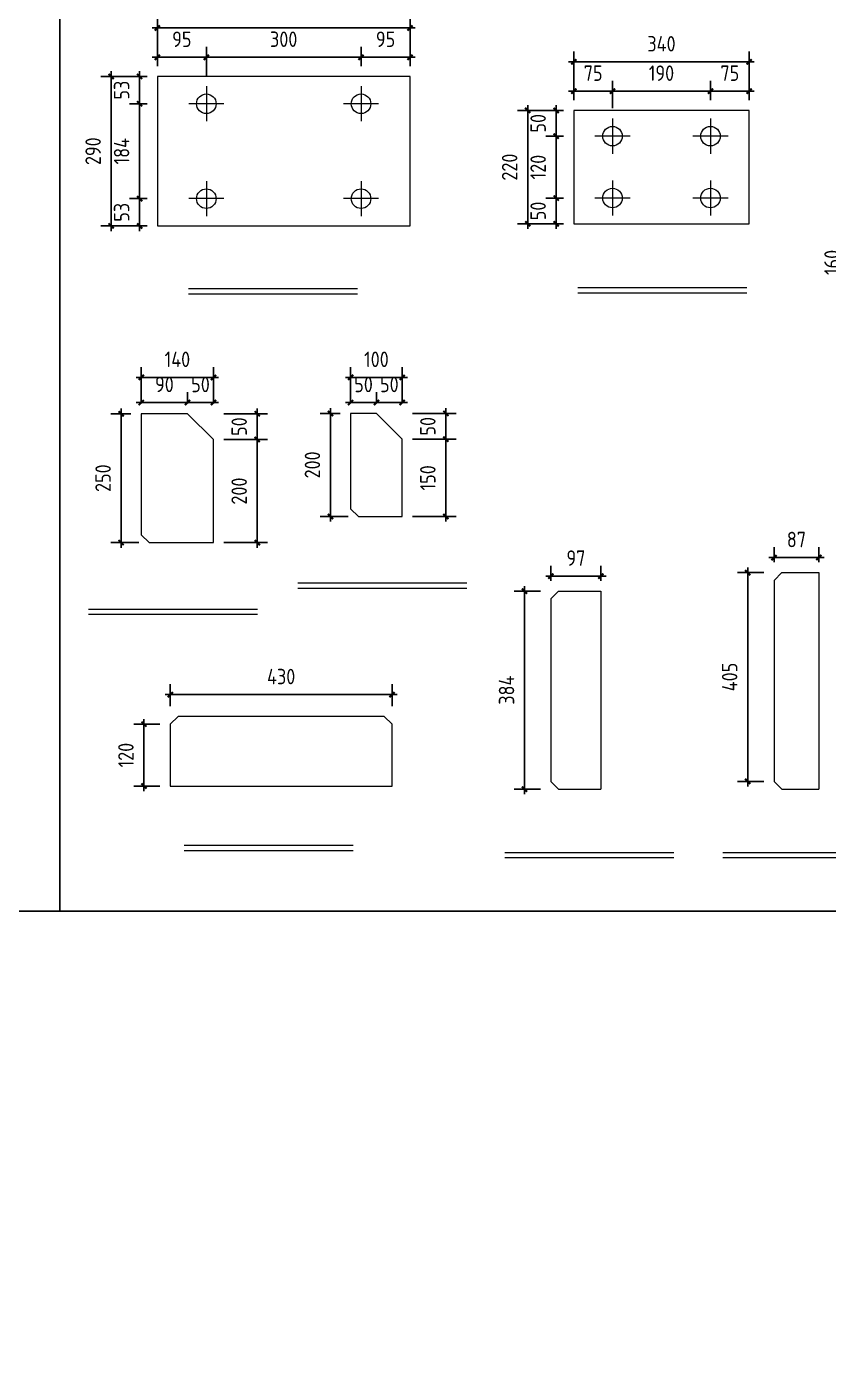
# Model space of a CAD drawing. Extents: x 485428 to 797698, y 56414 to 211814.
# Drawn here: x 668019 to 669573, y 154249 to 156830 of the extents above; entities that cross this region are included whole.
import ezdxf

# ---------------------------------------------------------------- set-up
doc = ezdxf.new("R2010")
doc.units = 0
doc.header["$LTSCALE"] = 1000
doc.header["$MEASUREMENT"] = 0
doc.styles.get("Standard").update_dxf_attribs({"font": 'gbenor.shx', "bigfont": 'gbcbig.shx'})
doc.dimstyles.get("Standard").update_dxf_attribs({"dimscale": 100, "dimtxt": 2, "dimasz": 0.4, "dimexe": 0.5, "dimexo": 1, "dimgap": 0.5, "dimtad": 1, "dimdec": 0, "dimzin": 0, "dimdsep": 46, "dimtxsty": 'Standard', "dimblk": 'ARCHTICK', "dimcen": 0.09, "dimadec": 0, "dimazin": 0, "dimtfac": 1, "dimtdec": 0, "dimtix": 1, "dimtmove": 2, "dimatfit": 3, "dimfxl": 1, "dimtolj": 1, "dimtzin": 0, "dimarcsym": 0})

# ---------------------------------------------------------------- blocks, each defined once
blk = doc.blocks.new('_ArchTick')
at = {"color": 0, "linetype": 'ByBlock', "const_width": 0.4}
blk.add_lwpolyline([(-0.5, -0.5), (0.5, 0.5)], dxfattribs=at)
blk = doc.blocks.new('*D351')
at = {"color": 3, "lineweight": -2}
for p, q in [((668238, 156496.4), (668238, 156506.4)), ((668252.3, 156496.4), (668218, 156496.4)), ((668238, 156443.4), (668238, 156496.4)), ((668252.3, 156443.4), (668218, 156443.4)), ((668238, 156443.4), (668238, 156433.4))]:
    blk.add_line(p, q, dxfattribs=at)
at = {"layer": 'Defpoints', "color": 0}
for p in [(668238, 156496.4), (668272.3, 156496.4), (668272.3, 156443.4)]:
    blk.add_point(p, dxfattribs=at)
at = {"color": 3, "lineweight": -2, "xscale": 10, "yscale": 10, "zscale": 10}
for p, rotation in [((668238, 156496.4), 270), ((668238, 156443.4), 90)]:
    blk.add_blockref('_ArchTick', p, dxfattribs=dict(at, rotation=rotation))
at = {"color": 0, "lineweight": 15, "insert": (668203, 156469.9), "char_height": 30, "attachment_point": 5, "rotation": 90}
blk.add_mtext('\\A1;53', dxfattribs=at)
blk = doc.blocks.new('*D352')
at = {"color": 3, "lineweight": -2}
for p, q in [((668238, 156486.4), (668238, 156690.4)), ((668252.3, 156680.4), (668218, 156680.4)), ((668252.3, 156496.4), (668218, 156496.4))]:
    blk.add_line(p, q, dxfattribs=at)
at = {"layer": 'Defpoints', "color": 0}
for p in [(668238, 156680.4), (668272.3, 156680.4), (668272.3, 156496.4)]:
    blk.add_point(p, dxfattribs=at)
at = {"color": 3, "lineweight": -2, "xscale": 10, "yscale": 10, "zscale": 10}
for p, rotation in [((668238, 156680.4), 90), ((668238, 156496.4), 270)]:
    blk.add_blockref('_ArchTick', p, dxfattribs=dict(at, rotation=rotation))
at = {"color": 0, "lineweight": 15, "insert": (668203, 156588.4), "char_height": 30, "attachment_point": 5, "rotation": 90}
blk.add_mtext('\\A1;184', dxfattribs=at)
blk = doc.blocks.new('*D353')
at = {"color": 3, "lineweight": -2}
for p, q in [((668238, 156733.4), (668238, 156743.4)), ((668252.3, 156733.4), (668218, 156733.4)), ((668238, 156680.4), (668238, 156733.4)), ((668252.3, 156680.4), (668218, 156680.4)), ((668238, 156680.4), (668238, 156670.4))]:
    blk.add_line(p, q, dxfattribs=at)
at = {"layer": 'Defpoints', "color": 0}
for p in [(668238, 156733.4), (668272.3, 156733.4), (668272.3, 156680.4)]:
    blk.add_point(p, dxfattribs=at)
at = {"color": 3, "lineweight": -2, "xscale": 10, "yscale": 10, "zscale": 10}
for p, rotation in [((668238, 156733.4), 270), ((668238, 156680.4), 90)]:
    blk.add_blockref('_ArchTick', p, dxfattribs=dict(at, rotation=rotation))
at = {"color": 0, "lineweight": 15, "insert": (668203, 156706.9), "char_height": 30, "attachment_point": 5, "rotation": 90}
blk.add_mtext('\\A1;53', dxfattribs=at)
blk = doc.blocks.new('*D354')
at = {"color": 3, "lineweight": -2}
for p, q in [((668272.3, 156753.4), (668272.3, 156790.6)), ((668367.3, 156734.4), (668367.3, 156790.6)), ((668262.3, 156770.6), (668377.3, 156770.6))]:
    blk.add_line(p, q, dxfattribs=at)
at = {"layer": 'Defpoints', "color": 0}
for p in [(668367.3, 156770.6), (668272.3, 156733.4), (668367.3, 156714.4)]:
    blk.add_point(p, dxfattribs=at)
at = {"color": 3, "lineweight": -2, "xscale": 10, "yscale": 10, "zscale": 10, "rotation": 180}
blk.add_blockref('_ArchTick', (668272.3, 156770.6), dxfattribs=at)
at = {"color": 3, "lineweight": -2, "xscale": 10, "yscale": 10, "zscale": 10}
blk.add_blockref('_ArchTick', (668367.3, 156770.6), dxfattribs=at)
at = {"color": 0, "lineweight": 15, "insert": (668319.8, 156805.6), "char_height": 30, "attachment_point": 5}
blk.add_mtext('\\A1;95', dxfattribs=at)
blk = doc.blocks.new('*D355')
at = {"color": 3, "lineweight": -2}
for p, q in [((668367.3, 156734.4), (668367.3, 156790.6)), ((668667.3, 156753.4), (668667.3, 156790.6)), ((668357.3, 156770.6), (668677.3, 156770.6))]:
    blk.add_line(p, q, dxfattribs=at)
at = {"layer": 'Defpoints', "color": 0}
for p in [(668667.3, 156770.6), (668367.3, 156714.4), (668667.3, 156733.4)]:
    blk.add_point(p, dxfattribs=at)
at = {"color": 3, "lineweight": -2, "xscale": 10, "yscale": 10, "zscale": 10, "rotation": 180}
blk.add_blockref('_ArchTick', (668367.3, 156770.6), dxfattribs=at)
at = {"color": 3, "lineweight": -2, "xscale": 10, "yscale": 10, "zscale": 10}
blk.add_blockref('_ArchTick', (668667.3, 156770.6), dxfattribs=at)
at = {"color": 0, "lineweight": 15, "insert": (668517.3, 156805.6), "char_height": 30, "attachment_point": 5}
blk.add_mtext('\\A1;300', dxfattribs=at)
blk = doc.blocks.new('*D356')
at = {"color": 3, "lineweight": -2}
for p, q in [((668667.3, 156753.4), (668667.3, 156790.6)), ((668762.3, 156753.4), (668762.3, 156790.6)), ((668657.3, 156770.6), (668772.3, 156770.6))]:
    blk.add_line(p, q, dxfattribs=at)
at = {"layer": 'Defpoints', "color": 0}
for p in [(668762.3, 156770.6), (668667.3, 156733.4), (668762.3, 156733.4)]:
    blk.add_point(p, dxfattribs=at)
at = {"color": 3, "lineweight": -2, "xscale": 10, "yscale": 10, "zscale": 10, "rotation": 180}
blk.add_blockref('_ArchTick', (668667.3, 156770.6), dxfattribs=at)
at = {"color": 3, "lineweight": -2, "xscale": 10, "yscale": 10, "zscale": 10}
blk.add_blockref('_ArchTick', (668762.3, 156770.6), dxfattribs=at)
at = {"color": 0, "lineweight": 15, "insert": (668714.8, 156805.6), "char_height": 30, "attachment_point": 5}
blk.add_mtext('\\A1;95', dxfattribs=at)
blk = doc.blocks.new('*D357')
at = {"color": 3, "lineweight": -2}
for p, q in [((668182.8, 156433.4), (668182.8, 156743.4)), ((668252.3, 156733.4), (668162.8, 156733.4)), ((668252.3, 156443.4), (668162.8, 156443.4))]:
    blk.add_line(p, q, dxfattribs=at)
at = {"layer": 'Defpoints', "color": 0}
for p in [(668182.8, 156733.4), (668272.3, 156733.4), (668272.3, 156443.4)]:
    blk.add_point(p, dxfattribs=at)
at = {"color": 3, "lineweight": -2, "xscale": 10, "yscale": 10, "zscale": 10}
for p, rotation in [((668182.8, 156733.4), 90), ((668182.8, 156443.4), 270)]:
    blk.add_blockref('_ArchTick', p, dxfattribs=dict(at, rotation=rotation))
at = {"color": 0, "lineweight": 15, "insert": (668147.8, 156588.4), "char_height": 30, "attachment_point": 5, "rotation": 90}
blk.add_mtext('\\A1;290', dxfattribs=at)
blk = doc.blocks.new('*D358')
at = {"color": 3, "lineweight": -2}
for p, q in [((668272.3, 156753.4), (668272.3, 156847.6)), ((668762.3, 156753.4), (668762.3, 156847.6)), ((668262.3, 156827.6), (668772.3, 156827.6))]:
    blk.add_line(p, q, dxfattribs=at)
at = {"layer": 'Defpoints', "color": 0}
for p in [(668762.3, 156827.6), (668272.3, 156733.4), (668762.3, 156733.4)]:
    blk.add_point(p, dxfattribs=at)
at = {"color": 3, "lineweight": -2, "xscale": 10, "yscale": 10, "zscale": 10, "rotation": 180}
blk.add_blockref('_ArchTick', (668272.3, 156827.6), dxfattribs=at)
at = {"color": 3, "lineweight": -2, "xscale": 10, "yscale": 10, "zscale": 10}
blk.add_blockref('_ArchTick', (668762.3, 156827.6), dxfattribs=at)
at = {"color": 0, "lineweight": 15, "insert": (668517.3, 156862.6), "char_height": 30, "attachment_point": 5}
blk.add_mtext('\\A1;490', dxfattribs=at)
blk = doc.blocks.new('*D360')
at = {"color": 3, "lineweight": -2}
for p, q in [((669045.6, 156497.6), (669045.6, 156507.6)), ((669059.8, 156497.6), (669025.6, 156497.6)), ((669045.6, 156447.6), (669045.6, 156497.6)), ((669059.8, 156447.6), (669025.6, 156447.6)), ((669045.6, 156447.6), (669045.6, 156437.6))]:
    blk.add_line(p, q, dxfattribs=at)
at = {"layer": 'Defpoints', "color": 0}
for p in [(669045.6, 156497.6), (669079.8, 156497.6), (669079.8, 156447.6)]:
    blk.add_point(p, dxfattribs=at)
at = {"color": 3, "lineweight": -2, "xscale": 10, "yscale": 10, "zscale": 10}
for p, rotation in [((669045.6, 156497.6), 270), ((669045.6, 156447.6), 90)]:
    blk.add_blockref('_ArchTick', p, dxfattribs=dict(at, rotation=rotation))
at = {"color": 0, "lineweight": 15, "insert": (669010.6, 156472.6), "char_height": 30, "attachment_point": 5, "rotation": 90}
blk.add_mtext('\\A1;50', dxfattribs=at)
blk = doc.blocks.new('*D359')
at = {"color": 3, "lineweight": -2}
for p, q in [((669059.8, 156617.6), (669025.6, 156617.6)), ((669045.6, 156487.6), (669045.6, 156627.6)), ((669059.8, 156497.6), (669025.6, 156497.6))]:
    blk.add_line(p, q, dxfattribs=at)
at = {"layer": 'Defpoints', "color": 0}
for p in [(669045.6, 156617.6), (669079.8, 156617.6), (669079.8, 156497.6)]:
    blk.add_point(p, dxfattribs=at)
at = {"color": 3, "lineweight": -2, "xscale": 10, "yscale": 10, "zscale": 10}
for p, rotation in [((669045.6, 156617.6), 90), ((669045.6, 156497.6), 270)]:
    blk.add_blockref('_ArchTick', p, dxfattribs=dict(at, rotation=rotation))
at = {"color": 0, "lineweight": 15, "insert": (669010.6, 156557.6), "char_height": 30, "attachment_point": 5, "rotation": 90}
blk.add_mtext('\\A1;120', dxfattribs=at)
blk = doc.blocks.new('*D361')
at = {"color": 3, "lineweight": -2}
for p, q in [((669059.8, 156667.6), (669025.6, 156667.6)), ((669045.6, 156667.6), (669045.6, 156677.6)), ((669045.6, 156617.6), (669045.6, 156667.6)), ((669059.8, 156617.6), (669025.6, 156617.6)), ((669045.6, 156617.6), (669045.6, 156607.6))]:
    blk.add_line(p, q, dxfattribs=at)
at = {"layer": 'Defpoints', "color": 0}
for p in [(669045.6, 156667.6), (669079.8, 156667.6), (669079.8, 156617.6)]:
    blk.add_point(p, dxfattribs=at)
at = {"color": 3, "lineweight": -2, "xscale": 10, "yscale": 10, "zscale": 10}
for p, rotation in [((669045.6, 156667.6), 270), ((669045.6, 156617.6), 90)]:
    blk.add_blockref('_ArchTick', p, dxfattribs=dict(at, rotation=rotation))
at = {"color": 0, "lineweight": 15, "insert": (669010.6, 156642.6), "char_height": 30, "attachment_point": 5, "rotation": 90}
blk.add_mtext('\\A1;50', dxfattribs=at)
blk = doc.blocks.new('*D362')
at = {"color": 3, "lineweight": -2}
for p, q in [((669079.8, 156687.6), (669079.8, 156724.8)), ((669154.8, 156671.6), (669154.8, 156724.8)), ((669069.8, 156704.8), (669164.8, 156704.8))]:
    blk.add_line(p, q, dxfattribs=at)
at = {"layer": 'Defpoints', "color": 0}
for p in [(669154.8, 156704.8), (669079.8, 156667.6), (669154.8, 156651.6)]:
    blk.add_point(p, dxfattribs=at)
at = {"color": 3, "lineweight": -2, "xscale": 10, "yscale": 10, "zscale": 10, "rotation": 180}
blk.add_blockref('_ArchTick', (669079.8, 156704.8), dxfattribs=at)
at = {"color": 3, "lineweight": -2, "xscale": 10, "yscale": 10, "zscale": 10}
blk.add_blockref('_ArchTick', (669154.8, 156704.8), dxfattribs=at)
at = {"color": 0, "lineweight": 15, "insert": (669117.3, 156739.8), "char_height": 30, "attachment_point": 5}
blk.add_mtext('\\A1;75', dxfattribs=at)
blk = doc.blocks.new('*D363')
at = {"color": 3, "lineweight": -2}
for p, q in [((669154.8, 156671.6), (669154.8, 156724.8)), ((669344.8, 156687.6), (669344.8, 156724.8)), ((669144.8, 156704.8), (669354.8, 156704.8))]:
    blk.add_line(p, q, dxfattribs=at)
at = {"layer": 'Defpoints', "color": 0}
for p in [(669344.8, 156704.8), (669344.8, 156667.6), (669154.8, 156651.6)]:
    blk.add_point(p, dxfattribs=at)
at = {"color": 3, "lineweight": -2, "xscale": 10, "yscale": 10, "zscale": 10, "rotation": 180}
blk.add_blockref('_ArchTick', (669154.8, 156704.8), dxfattribs=at)
at = {"color": 3, "lineweight": -2, "xscale": 10, "yscale": 10, "zscale": 10}
blk.add_blockref('_ArchTick', (669344.8, 156704.8), dxfattribs=at)
at = {"color": 0, "lineweight": 15, "insert": (669249.8, 156739.8), "char_height": 30, "attachment_point": 5}
blk.add_mtext('\\A1;190', dxfattribs=at)
blk = doc.blocks.new('*D364')
at = {"color": 3, "lineweight": -2}
for p, q in [((669344.8, 156687.6), (669344.8, 156724.8)), ((669419.8, 156687.6), (669419.8, 156724.8)), ((669334.8, 156704.8), (669429.8, 156704.8))]:
    blk.add_line(p, q, dxfattribs=at)
at = {"layer": 'Defpoints', "color": 0}
for p in [(669419.8, 156704.8), (669344.8, 156667.6), (669419.8, 156667.6)]:
    blk.add_point(p, dxfattribs=at)
at = {"color": 3, "lineweight": -2, "xscale": 10, "yscale": 10, "zscale": 10, "rotation": 180}
blk.add_blockref('_ArchTick', (669344.8, 156704.8), dxfattribs=at)
at = {"color": 3, "lineweight": -2, "xscale": 10, "yscale": 10, "zscale": 10}
blk.add_blockref('_ArchTick', (669419.8, 156704.8), dxfattribs=at)
at = {"color": 0, "lineweight": 15, "insert": (669382.3, 156739.8), "char_height": 30, "attachment_point": 5}
blk.add_mtext('\\A1;75', dxfattribs=at)
blk = doc.blocks.new('*D365')
at = {"color": 3, "lineweight": -2}
for p, q in [((669059.8, 156667.6), (668970.4, 156667.6)), ((668990.4, 156437.6), (668990.4, 156677.6)), ((669059.8, 156447.6), (668970.4, 156447.6))]:
    blk.add_line(p, q, dxfattribs=at)
at = {"layer": 'Defpoints', "color": 0}
for p in [(668990.4, 156667.6), (669079.8, 156667.6), (669079.8, 156447.6)]:
    blk.add_point(p, dxfattribs=at)
at = {"color": 3, "lineweight": -2, "xscale": 10, "yscale": 10, "zscale": 10}
for p, rotation in [((668990.4, 156667.6), 90), ((668990.4, 156447.6), 270)]:
    blk.add_blockref('_ArchTick', p, dxfattribs=dict(at, rotation=rotation))
at = {"color": 0, "lineweight": 15, "insert": (668955.4, 156557.6), "char_height": 30, "attachment_point": 5, "rotation": 90}
blk.add_mtext('\\A1;220', dxfattribs=at)
blk = doc.blocks.new('*D366')
at = {"color": 3, "lineweight": -2}
for p, q in [((669079.8, 156687.6), (669079.8, 156781.8)), ((669419.8, 156687.6), (669419.8, 156781.8)), ((669069.8, 156761.8), (669429.8, 156761.8))]:
    blk.add_line(p, q, dxfattribs=at)
at = {"layer": 'Defpoints', "color": 0}
for p in [(669419.8, 156761.8), (669079.8, 156667.6), (669419.8, 156667.6)]:
    blk.add_point(p, dxfattribs=at)
at = {"color": 3, "lineweight": -2, "xscale": 10, "yscale": 10, "zscale": 10, "rotation": 180}
blk.add_blockref('_ArchTick', (669079.8, 156761.8), dxfattribs=at)
at = {"color": 3, "lineweight": -2, "xscale": 10, "yscale": 10, "zscale": 10}
blk.add_blockref('_ArchTick', (669419.8, 156761.8), dxfattribs=at)
at = {"color": 0, "lineweight": 15, "insert": (669249.8, 156796.8), "char_height": 30, "attachment_point": 5}
blk.add_mtext('\\A1;340', dxfattribs=at)
blk = doc.blocks.new('*D367')
at = {"color": 3, "lineweight": -2}
for p, q in [((668221.2, 156079.2), (668182.1, 156079.2)), ((668202.1, 155819.2), (668202.1, 156089.2)), ((668236.2, 155829.2), (668182.1, 155829.2))]:
    blk.add_line(p, q, dxfattribs=at)
at = {"layer": 'Defpoints', "color": 0}
for p in [(668202.1, 156079.2), (668241.2, 156079.2), (668256.2, 155829.2)]:
    blk.add_point(p, dxfattribs=at)
at = {"color": 3, "lineweight": -2, "xscale": 10, "yscale": 10, "zscale": 10}
for p, rotation in [((668202.1, 156079.2), 90), ((668202.1, 155829.2), 270)]:
    blk.add_blockref('_ArchTick', p, dxfattribs=dict(at, rotation=rotation))
at = {"color": 0, "lineweight": 15, "insert": (668167.1, 155954.2), "char_height": 30, "attachment_point": 5, "rotation": 90}
blk.add_mtext('\\A1;250', dxfattribs=at)
blk = doc.blocks.new('*D368')
at = {"color": 3, "lineweight": -2}
for p, q in [((668231.2, 156149.7), (668391.2, 156149.7)), ((668241.2, 156099.2), (668241.2, 156169.7)), ((668381.2, 156099.2), (668381.2, 156169.7))]:
    blk.add_line(p, q, dxfattribs=at)
at = {"layer": 'Defpoints', "color": 0}
for p in [(668381.2, 156149.7), (668241.2, 156079.2), (668381.2, 156079.2)]:
    blk.add_point(p, dxfattribs=at)
at = {"color": 3, "lineweight": -2, "xscale": 10, "yscale": 10, "zscale": 10, "rotation": 180}
blk.add_blockref('_ArchTick', (668241.2, 156149.7), dxfattribs=at)
at = {"color": 3, "lineweight": -2, "xscale": 10, "yscale": 10, "zscale": 10}
blk.add_blockref('_ArchTick', (668381.2, 156149.7), dxfattribs=at)
at = {"color": 0, "lineweight": 15, "insert": (668311.2, 156184.7), "char_height": 30, "attachment_point": 5}
blk.add_mtext('\\A1;140', dxfattribs=at)
blk = doc.blocks.new('*D369')
at = {"color": 3, "lineweight": -2}
for p, q in [((668627.1, 156079.9), (668588, 156079.9)), ((668608, 155869.9), (668608, 156089.9)), ((668642.1, 155879.9), (668588, 155879.9))]:
    blk.add_line(p, q, dxfattribs=at)
at = {"layer": 'Defpoints', "color": 0}
for p in [(668608, 156079.9), (668647.1, 156079.9), (668662.1, 155879.9)]:
    blk.add_point(p, dxfattribs=at)
at = {"color": 3, "lineweight": -2, "xscale": 10, "yscale": 10, "zscale": 10}
for p, rotation in [((668608, 156079.9), 90), ((668608, 155879.9), 270)]:
    blk.add_blockref('_ArchTick', p, dxfattribs=dict(at, rotation=rotation))
at = {"color": 0, "lineweight": 15, "insert": (668573, 155979.9), "char_height": 30, "attachment_point": 5, "rotation": 90}
blk.add_mtext('\\A1;200', dxfattribs=at)
blk = doc.blocks.new('*D370')
at = {"color": 3, "lineweight": -2}
for p, q in [((668637.1, 156149.7), (668757.1, 156149.7)), ((668647.1, 156099.9), (668647.1, 156169.7)), ((668747.1, 156099.9), (668747.1, 156169.7))]:
    blk.add_line(p, q, dxfattribs=at)
at = {"layer": 'Defpoints', "color": 0}
for p in [(668747.1, 156149.7), (668647.1, 156079.9), (668747.1, 156079.9)]:
    blk.add_point(p, dxfattribs=at)
at = {"color": 3, "lineweight": -2, "xscale": 10, "yscale": 10, "zscale": 10, "rotation": 180}
blk.add_blockref('_ArchTick', (668647.1, 156149.7), dxfattribs=at)
at = {"color": 3, "lineweight": -2, "xscale": 10, "yscale": 10, "zscale": 10}
blk.add_blockref('_ArchTick', (668747.1, 156149.7), dxfattribs=at)
at = {"color": 0, "lineweight": 15, "insert": (668697.1, 156184.7), "char_height": 30, "attachment_point": 5}
blk.add_mtext('\\A1;100', dxfattribs=at)
blk = doc.blocks.new('*D383')
at = {"color": 3, "lineweight": -2}
for p, q in [((668277.4, 155477), (668226.4, 155477)), ((668246.4, 155347), (668246.4, 155487)), ((668277.4, 155357), (668226.4, 155357))]:
    blk.add_line(p, q, dxfattribs=at)
at = {"layer": 'Defpoints', "color": 0}
for p in [(668246.4, 155477), (668297.4, 155477), (668297.4, 155357)]:
    blk.add_point(p, dxfattribs=at)
at = {"color": 3, "lineweight": -2, "xscale": 10, "yscale": 10, "zscale": 10}
for p, rotation in [((668246.4, 155477), 90), ((668246.4, 155357), 270)]:
    blk.add_blockref('_ArchTick', p, dxfattribs=dict(at, rotation=rotation))
at = {"color": 0, "lineweight": 15, "insert": (668211.4, 155417), "char_height": 30, "attachment_point": 5, "rotation": 90}
blk.add_mtext('\\A1;120', dxfattribs=at)
blk = doc.blocks.new('*D384')
at = {"color": 3, "lineweight": -2}
for p, q in [((668297.4, 155512), (668297.4, 155554.4)), ((668727.4, 155512), (668727.4, 155554.4)), ((668287.4, 155534.4), (668737.4, 155534.4))]:
    blk.add_line(p, q, dxfattribs=at)
at = {"layer": 'Defpoints', "color": 0}
for p in [(668727.4, 155534.4), (668297.4, 155492), (668727.4, 155492)]:
    blk.add_point(p, dxfattribs=at)
at = {"color": 3, "lineweight": -2, "xscale": 10, "yscale": 10, "zscale": 10, "rotation": 180}
blk.add_blockref('_ArchTick', (668297.4, 155534.4), dxfattribs=at)
at = {"color": 3, "lineweight": -2, "xscale": 10, "yscale": 10, "zscale": 10}
blk.add_blockref('_ArchTick', (668727.4, 155534.4), dxfattribs=at)
at = {"color": 0, "lineweight": 15, "insert": (668512.4, 155569.4), "char_height": 30, "attachment_point": 5}
blk.add_mtext('\\A1;430', dxfattribs=at)
blk = doc.blocks.new('*D3141')
at = {"color": 3, "lineweight": -2}
for p, q in [((669468, 155791), (669468, 155820.2)), ((669555, 155791), (669555, 155820.2)), ((669458, 155800.2), (669565, 155800.2))]:
    blk.add_line(p, q, dxfattribs=at)
at = {"layer": 'Defpoints', "color": 0}
for p in [(669555, 155800.2), (669468, 155771), (669555, 155771)]:
    blk.add_point(p, dxfattribs=at)
at = {"color": 3, "lineweight": -2, "xscale": 10, "yscale": 10, "zscale": 10, "rotation": 180}
blk.add_blockref('_ArchTick', (669468, 155800.2), dxfattribs=at)
at = {"color": 3, "lineweight": -2, "xscale": 10, "yscale": 10, "zscale": 10}
blk.add_blockref('_ArchTick', (669555, 155800.2), dxfattribs=at)
at = {"color": 0, "lineweight": 15, "insert": (669511.5, 155835.2), "char_height": 30, "attachment_point": 5}
blk.add_mtext('\\A1;87', dxfattribs=at)
blk = doc.blocks.new('*D3142')
at = {"color": 3, "lineweight": -2}
for p, q in [((669448, 155771), (669397, 155771)), ((669417, 155356), (669417, 155781)), ((669448, 155366), (669397, 155366))]:
    blk.add_line(p, q, dxfattribs=at)
at = {"layer": 'Defpoints', "color": 0}
for p in [(669417, 155771), (669468, 155771), (669468, 155366)]:
    blk.add_point(p, dxfattribs=at)
at = {"color": 3, "lineweight": -2, "xscale": 10, "yscale": 10, "zscale": 10}
for p, rotation in [((669417, 155771), 90), ((669417, 155366), 270)]:
    blk.add_blockref('_ArchTick', p, dxfattribs=dict(at, rotation=rotation))
at = {"color": 0, "lineweight": 15, "insert": (669382, 155568.5), "char_height": 30, "attachment_point": 5, "rotation": 90}
blk.add_mtext('\\A1;405', dxfattribs=at)
blk = doc.blocks.new('*D3167')
at = {"color": 3, "lineweight": -2}
for p, q in [((669035.4, 155755), (669035.4, 155784.2)), ((669132.4, 155755), (669132.4, 155784.2)), ((669025.4, 155764.2), (669142.4, 155764.2))]:
    blk.add_line(p, q, dxfattribs=at)
at = {"layer": 'Defpoints', "color": 0}
for p in [(669132.4, 155764.2), (669035.4, 155735), (669132.4, 155735)]:
    blk.add_point(p, dxfattribs=at)
at = {"color": 3, "lineweight": -2, "xscale": 10, "yscale": 10, "zscale": 10, "rotation": 180}
blk.add_blockref('_ArchTick', (669035.4, 155764.2), dxfattribs=at)
at = {"color": 3, "lineweight": -2, "xscale": 10, "yscale": 10, "zscale": 10}
blk.add_blockref('_ArchTick', (669132.4, 155764.2), dxfattribs=at)
at = {"color": 0, "lineweight": 15, "insert": (669083.9, 155799.2), "char_height": 30, "attachment_point": 5}
blk.add_mtext('\\A1;97', dxfattribs=at)
blk = doc.blocks.new('*D3168')
at = {"color": 3, "lineweight": -2}
for p, q in [((669015.4, 155735), (668964.4, 155735)), ((668984.4, 155341), (668984.4, 155745)), ((669015.4, 155351), (668964.4, 155351))]:
    blk.add_line(p, q, dxfattribs=at)
at = {"layer": 'Defpoints', "color": 0}
for p in [(668984.4, 155735), (669035.4, 155735), (669035.4, 155351)]:
    blk.add_point(p, dxfattribs=at)
at = {"color": 3, "lineweight": -2, "xscale": 10, "yscale": 10, "zscale": 10}
for p, rotation in [((668984.4, 155735), 90), ((668984.4, 155351), 270)]:
    blk.add_blockref('_ArchTick', p, dxfattribs=dict(at, rotation=rotation))
at = {"color": 0, "lineweight": 15, "insert": (668949.4, 155543), "char_height": 30, "attachment_point": 5, "rotation": 90}
blk.add_mtext('\\A1;384', dxfattribs=at)
blk = doc.blocks.new('*D3174')
at = {"color": 3, "lineweight": -2}
for p, q in [((669615.5, 156462.7), (669615.5, 156282.7)), ((669684.7, 156452.7), (669595.5, 156452.7)), ((669684.7, 156292.7), (669595.5, 156292.7))]:
    blk.add_line(p, q, dxfattribs=at)
at = {"layer": 'Defpoints', "color": 0}
for p in [(669704.7, 156452.7), (669615.5, 156292.7), (669704.7, 156292.7)]:
    blk.add_point(p, dxfattribs=at)
at = {"color": 3, "lineweight": -2, "xscale": 10, "yscale": 10, "zscale": 10}
for p, rotation in [((669615.5, 156452.7), 90), ((669615.5, 156292.7), 270)]:
    blk.add_blockref('_ArchTick', p, dxfattribs=dict(at, rotation=rotation))
at = {"color": 0, "lineweight": 15, "insert": (669580.5, 156372.7), "char_height": 30, "attachment_point": 5, "rotation": 90}
blk.add_mtext('\\A1;160', dxfattribs=at)
blk = doc.blocks.new('*D3377')
at = {"color": 3, "lineweight": -2}
for p, q in [((668330.9, 156099.2), (668330.9, 156121)), ((668381.2, 156099.2), (668381.2, 156121)), ((668330.9, 156101), (668320.9, 156101)), ((668330.9, 156101), (668381.2, 156101)), ((668381.2, 156101), (668391.2, 156101))]:
    blk.add_line(p, q, dxfattribs=at)
at = {"layer": 'Defpoints', "color": 0}
for p in [(668381.2, 156101), (668330.9, 156079.2), (668381.2, 156079.2)]:
    blk.add_point(p, dxfattribs=at)
at = {"color": 3, "lineweight": -2, "xscale": 10, "yscale": 10, "zscale": 10}
blk.add_blockref('_ArchTick', (668330.9, 156101), dxfattribs=at)
at = {"color": 3, "lineweight": -2, "xscale": 10, "yscale": 10, "zscale": 10, "rotation": 180}
blk.add_blockref('_ArchTick', (668381.2, 156101), dxfattribs=at)
at = {"color": 0, "lineweight": 15, "insert": (668356, 156136), "char_height": 30, "attachment_point": 5}
blk.add_mtext('\\A1;50', dxfattribs=at)
blk = doc.blocks.new('*D3378')
at = {"color": 3, "lineweight": -2}
for p, q in [((668401.2, 156079.2), (668486, 156079.2)), ((668466, 156079.2), (668466, 156089.2)), ((668466, 156079.2), (668466, 156029.2)), ((668401.2, 156029.2), (668486, 156029.2)), ((668466, 156029.2), (668466, 156019.2))]:
    blk.add_line(p, q, dxfattribs=at)
at = {"layer": 'Defpoints', "color": 0}
for p in [(668381.2, 156079.2), (668381.2, 156029.2), (668466, 156029.2)]:
    blk.add_point(p, dxfattribs=at)
at = {"color": 3, "lineweight": -2, "xscale": 10, "yscale": 10, "zscale": 10}
for p, rotation in [((668466, 156079.2), 270), ((668466, 156029.2), 90)]:
    blk.add_blockref('_ArchTick', p, dxfattribs=dict(at, rotation=rotation))
at = {"color": 0, "lineweight": 15, "insert": (668431, 156054.2), "char_height": 30, "attachment_point": 5, "rotation": 90}
blk.add_mtext('\\A1;50', dxfattribs=at)
blk = doc.blocks.new('*D3379')
at = {"color": 3, "lineweight": -2}
for p, q in [((668401.2, 156029.2), (668486, 156029.2)), ((668466, 156039.2), (668466, 155819.2)), ((668401.2, 155829.2), (668486, 155829.2))]:
    blk.add_line(p, q, dxfattribs=at)
at = {"layer": 'Defpoints', "color": 0}
for p in [(668381.2, 156029.2), (668381.2, 155829.2), (668466, 155829.2)]:
    blk.add_point(p, dxfattribs=at)
at = {"color": 3, "lineweight": -2, "xscale": 10, "yscale": 10, "zscale": 10}
for p, rotation in [((668466, 156029.2), 90), ((668466, 155829.2), 270)]:
    blk.add_blockref('_ArchTick', p, dxfattribs=dict(at, rotation=rotation))
at = {"color": 0, "lineweight": 15, "insert": (668431, 155929.2), "char_height": 30, "attachment_point": 5, "rotation": 90}
blk.add_mtext('\\A1;200', dxfattribs=at)
blk = doc.blocks.new('*D3380')
at = {"color": 3, "lineweight": -2}
for p, q in [((668697.1, 156099.9), (668697.1, 156121)), ((668747.1, 156099.9), (668747.1, 156121)), ((668697.1, 156101), (668687.1, 156101)), ((668697.1, 156101), (668747.1, 156101)), ((668747.1, 156101), (668757.1, 156101))]:
    blk.add_line(p, q, dxfattribs=at)
at = {"layer": 'Defpoints', "color": 0}
for p in [(668747.1, 156101), (668697.1, 156079.9), (668747.1, 156079.9)]:
    blk.add_point(p, dxfattribs=at)
at = {"color": 3, "lineweight": -2, "xscale": 10, "yscale": 10, "zscale": 10}
blk.add_blockref('_ArchTick', (668697.1, 156101), dxfattribs=at)
at = {"color": 3, "lineweight": -2, "xscale": 10, "yscale": 10, "zscale": 10, "rotation": 180}
blk.add_blockref('_ArchTick', (668747.1, 156101), dxfattribs=at)
at = {"color": 0, "lineweight": 15, "insert": (668722.1, 156136), "char_height": 30, "attachment_point": 5}
blk.add_mtext('\\A1;50', dxfattribs=at)
blk = doc.blocks.new('*D3381')
at = {"color": 3, "lineweight": -2}
for p, q in [((668767.1, 156079.9), (668851.8, 156079.9)), ((668831.8, 156079.9), (668831.8, 156089.9)), ((668831.8, 156079.9), (668831.8, 156029.9)), ((668767.1, 156029.9), (668851.8, 156029.9)), ((668831.8, 156029.9), (668831.8, 156019.9))]:
    blk.add_line(p, q, dxfattribs=at)
at = {"layer": 'Defpoints', "color": 0}
for p in [(668747.1, 156079.9), (668747.1, 156029.9), (668831.8, 156029.9)]:
    blk.add_point(p, dxfattribs=at)
at = {"color": 3, "lineweight": -2, "xscale": 10, "yscale": 10, "zscale": 10}
for p, rotation in [((668831.8, 156079.9), 270), ((668831.8, 156029.9), 90)]:
    blk.add_blockref('_ArchTick', p, dxfattribs=dict(at, rotation=rotation))
at = {"color": 0, "lineweight": 15, "insert": (668796.8, 156054.9), "char_height": 30, "attachment_point": 5, "rotation": 90}
blk.add_mtext('\\A1;50', dxfattribs=at)
blk = doc.blocks.new('*D3382')
at = {"color": 3, "lineweight": -2}
for p, q in [((668767.1, 156029.9), (668851.8, 156029.9)), ((668831.8, 156039.9), (668831.8, 155869.9)), ((668767.1, 155879.9), (668851.8, 155879.9))]:
    blk.add_line(p, q, dxfattribs=at)
at = {"layer": 'Defpoints', "color": 0}
for p in [(668747.1, 156029.9), (668747.1, 155879.9), (668831.8, 155879.9)]:
    blk.add_point(p, dxfattribs=at)
at = {"color": 3, "lineweight": -2, "xscale": 10, "yscale": 10, "zscale": 10}
for p, rotation in [((668831.8, 156029.9), 90), ((668831.8, 155879.9), 270)]:
    blk.add_blockref('_ArchTick', p, dxfattribs=dict(at, rotation=rotation))
at = {"color": 0, "lineweight": 15, "insert": (668796.8, 155954.9), "char_height": 30, "attachment_point": 5, "rotation": 90}
blk.add_mtext('\\A1;150', dxfattribs=at)
blk = doc.blocks.new('*D3383')
at = {"color": 3, "lineweight": -2}
for p, q in [((668241.2, 156099.2), (668241.2, 156121)), ((668330.9, 156099.2), (668330.9, 156121)), ((668340.9, 156101), (668231.2, 156101))]:
    blk.add_line(p, q, dxfattribs=at)
at = {"layer": 'Defpoints', "color": 0}
for p in [(668241.2, 156101), (668241.2, 156079.2), (668330.9, 156079.2)]:
    blk.add_point(p, dxfattribs=at)
at = {"color": 3, "lineweight": -2, "xscale": 10, "yscale": 10, "zscale": 10, "rotation": 180}
blk.add_blockref('_ArchTick', (668241.2, 156101), dxfattribs=at)
at = {"color": 3, "lineweight": -2, "xscale": 10, "yscale": 10, "zscale": 10}
blk.add_blockref('_ArchTick', (668330.9, 156101), dxfattribs=at)
at = {"color": 0, "lineweight": 15, "insert": (668286, 156136), "char_height": 30, "attachment_point": 5}
blk.add_mtext('\\A1;90', dxfattribs=at)
blk = doc.blocks.new('*D3384')
at = {"color": 3, "lineweight": -2}
for p, q in [((668647.1, 156099.9), (668647.1, 156121)), ((668697.1, 156099.9), (668697.1, 156121)), ((668647.1, 156101), (668637.1, 156101)), ((668697.1, 156101), (668647.1, 156101)), ((668697.1, 156101), (668707.1, 156101))]:
    blk.add_line(p, q, dxfattribs=at)
at = {"layer": 'Defpoints', "color": 0}
for p in [(668647.1, 156101), (668647.1, 156079.9), (668697.1, 156079.9)]:
    blk.add_point(p, dxfattribs=at)
at = {"color": 3, "lineweight": -2, "xscale": 10, "yscale": 10, "zscale": 10}
blk.add_blockref('_ArchTick', (668647.1, 156101), dxfattribs=at)
at = {"color": 3, "lineweight": -2, "xscale": 10, "yscale": 10, "zscale": 10, "rotation": 180}
blk.add_blockref('_ArchTick', (668697.1, 156101), dxfattribs=at)
at = {"color": 0, "lineweight": 15, "insert": (668672.1, 156136), "char_height": 30, "attachment_point": 5}
blk.add_mtext('\\A1;50', dxfattribs=at)

msp = doc.modelspace()

# ---------------------------------------------------------------- linework, layer by layer
at = {"lineweight": 15}
for p, q in [((668272.3, 156733.4), (668272.3, 156443.4)), ((668762.3, 156733.4), (668272.3, 156733.4)), ((668367.3, 156714.4), (668367.3, 156646.4)), ((668667.3, 156714.4), (668667.3, 156646.4)), ((668762.3, 156443.4), (668762.3, 156733.4)), ((668401.3, 156680.4), (668333.3, 156680.4)), ((668701.3, 156680.4), (668633.3, 156680.4)), ((669079.8, 156667.6), (669079.8, 156447.6)), ((669419.8, 156667.6), (669079.8, 156667.6)), ((669419.8, 156447.6), (669419.8, 156667.6)), ((669154.8, 156651.6), (669154.8, 156583.6)), ((669344.8, 156651.6), (669344.8, 156583.6)), ((669188.8, 156617.6), (669120.8, 156617.6)), ((669378.8, 156617.6), (669310.8, 156617.6)), ((668367.3, 156530.4), (668367.3, 156462.4)), ((668667.3, 156530.4), (668667.3, 156462.4)), ((669154.8, 156531.6), (669154.8, 156463.6)), ((669344.8, 156531.6), (669344.8, 156463.6)), ((668401.3, 156496.4), (668333.3, 156496.4)), ((668701.3, 156496.4), (668633.3, 156496.4)), ((669188.8, 156497.6), (669120.8, 156497.6)), ((669378.8, 156497.6), (669310.8, 156497.6)), ((668272.3, 156443.4), (668762.3, 156443.4)), ((669079.8, 156447.6), (669419.8, 156447.6)), ((668332.7, 156322), (668660.4, 156322)), ((668332.7, 156312), (668660.4, 156312)), ((669087.8, 156323.8), (669415.5, 156323.8)), ((669087.8, 156313.8), (669415.5, 156313.8)), ((668241.2, 156079.2), (668241.2, 155844.2)), ((668330.9, 156079.2), (668241.2, 156079.2)), ((668330.9, 156079.2), (668381.2, 156029.2)), ((668647.1, 156079.9), (668647.1, 155894.9)), ((668697.1, 156079.9), (668647.1, 156079.9)), ((668697.1, 156079.9), (668747.1, 156029.9)), ((668381.2, 155829.2), (668381.2, 156029.2)), ((668747.1, 155879.9), (668747.1, 156029.9)), ((668647.1, 155894.9), (668662.1, 155879.9)), ((668662.1, 155879.9), (668747.1, 155879.9)), ((668241.2, 155844.2), (668256.2, 155829.2)), ((668256.2, 155829.2), (668381.2, 155829.2)), ((669483, 155771), (669468, 155756)), ((669483, 155771), (669555, 155771)), ((669555, 155771), (669555, 155351)), ((668544.6, 155750.9), (668872.4, 155750.9)), ((668544.6, 155740.9), (668872.4, 155740.9)), ((669050.4, 155735), (669035.4, 155720)), ((669050.4, 155735), (669132.4, 155735)), ((669132.4, 155735), (669132.4, 155351)), ((669468, 155756), (669468, 155366)), ((669035.4, 155720), (669035.4, 155366)), ((668138.7, 155700.2), (668466.4, 155700.2)), ((668138.7, 155690.2), (668466.4, 155690.2)), ((668312.4, 155492), (668297.4, 155477)), ((668297.4, 155477), (668297.4, 155357)), ((668712.4, 155492), (668312.4, 155492)), ((668712.4, 155492), (668727.4, 155477)), ((668727.4, 155357), (668727.4, 155477)), ((668297.4, 155357), (668727.4, 155357)), ((669035.4, 155366), (669050.4, 155351)), ((669050.4, 155351), (669132.4, 155351)), ((669468, 155366), (669483, 155351)), ((669483, 155351), (669555, 155351)), ((668324, 155242.3), (668651.8, 155242.3)), ((668324, 155232.3), (668651.8, 155232.3)), ((668946.1, 155228.4), (669273.8, 155228.4)), ((668946.1, 155218.4), (669273.8, 155218.4)), ((669368.7, 155228.4), (669696.4, 155228.4)), ((669368.7, 155218.4), (669696.4, 155218.4))]:
    msp.add_line(p, q, dxfattribs=at)
for points in [[(662143.1, 159314.2), (668083.1, 159314.2), (668083.1, 155114.2), (662143.1, 155114.2)], [(668083.1, 158264.2), (672538.1, 158264.2), (672538.1, 155114.2), (668083.1, 155114.2)], [(619078.1, 155114.2), (672538.1, 155114.2), (672538.1, 117314.2), (619078.1, 117314.2)]]:
    msp.add_lwpolyline(points, close=True, dxfattribs=at)
for centre in [(668367.3, 156680.4), (668667.3, 156680.4), (669154.8, 156617.6), (669344.8, 156617.6), (668367.3, 156496.4), (668667.3, 156496.4), (669154.8, 156497.6), (669344.8, 156497.6)]:
    msp.add_circle(centre, 19, dxfattribs=at)

# ---------------------------------------------------------------- dimensions: what is measured, and where the dimension line sits
for p1, p2, distance, picture, middle in [((668272.3, 156733.4), (668762.3, 156733.4), 94.2, '*D358', (668517.3, 156862.6)), ((669079.8, 156667.6), (669419.8, 156667.6), 94.2, '*D366', (669249.8, 156796.8)), ((668272.3, 156443.4), (668272.3, 156733.4), 89.5, '*D357', (668147.8, 156588.4)), ((669079.8, 156447.6), (669079.8, 156667.6), 89.5, '*D365', (668955.4, 156557.6)), ((669704.7, 156452.7), (669704.7, 156292.7), -89.1, '*D3174', (669580.5, 156372.7)), ((668381.2, 156029.2), (668381.2, 155829.2), 84.9, '*D3379', (668431, 155929.2)), ((669468, 155366), (669468, 155771), 51, '*D3142', (669382, 155568.5)), ((669035.4, 155351), (669035.4, 155735), 51, '*D3168', (668949.4, 155543)), ((668297.4, 155492), (668727.4, 155492), 42.4, '*D384', (668512.4, 155569.4)), ((668297.4, 155357), (668297.4, 155477), 51, '*D383', (668211.4, 155417))]:
    dim = msp.add_aligned_dim(p1=p1, p2=p2, distance=distance, dimstyle='Standard', override={"dimtxt": 0.3, "dimasz": 0.1, "dimexe": 0.2, "dimexo": 0.2, "dimgap": 0.2, "dimdle": 0.1, "dimclrd": 3, "dimclre": 3}, dxfattribs=at)
    dim.commit()
    dim.dimension.update_dxf_attribs({"geometry": picture, "text_midpoint": middle})
for base, p1, p2, picture, middle in [((668367.3, 156770.6), (668272.3, 156733.4), (668367.3, 156714.4), '*D354', (668319.8, 156805.6)), ((668667.3, 156770.6), (668367.3, 156714.4), (668667.3, 156733.4), '*D355', (668517.3, 156805.6)), ((668762.3, 156770.6), (668667.3, 156733.4), (668762.3, 156733.4), '*D356', (668714.8, 156805.6)), ((669154.8, 156704.8), (669079.8, 156667.6), (669154.8, 156651.6), '*D362', (669117.3, 156739.8)), ((669344.8, 156704.8), (669154.8, 156651.6), (669344.8, 156667.6), '*D363', (669249.8, 156739.8)), ((669419.8, 156704.8), (669344.8, 156667.6), (669419.8, 156667.6), '*D364', (669382.3, 156739.8)), ((668381.2, 156149.7), (668241.2, 156079.2), (668381.2, 156079.2), '*D368', (668311.2, 156184.7)), ((668747.1, 156149.7), (668647.1, 156079.9), (668747.1, 156079.9), '*D370', (668697.1, 156184.7)), ((668241.2, 156101), (668330.9, 156079.2), (668241.2, 156079.2), '*D3383', (668286, 156136)), ((668381.2, 156101), (668330.9, 156079.2), (668381.2, 156079.2), '*D3377', (668356, 156136)), ((668647.1, 156101), (668697.1, 156079.9), (668647.1, 156079.9), '*D3384', (668672.1, 156136)), ((668747.1, 156101), (668697.1, 156079.9), (668747.1, 156079.9), '*D3380', (668722.1, 156136)), ((669555, 155800.2), (669468, 155771), (669555, 155771), '*D3141', (669511.5, 155835.2)), ((669132.4, 155764.2), (669035.4, 155735), (669132.4, 155735), '*D3167', (669083.9, 155799.2))]:
    dim = msp.add_linear_dim(base=base, p1=p1, p2=p2, dimstyle='Standard', override={"dimtxt": 0.3, "dimasz": 0.1, "dimexe": 0.2, "dimexo": 0.2, "dimgap": 0.2, "dimdle": 0.1, "dimclrd": 3, "dimclre": 3}, dxfattribs=at)
    dim.commit()
    dim.dimension.update_dxf_attribs({"geometry": picture, "text_midpoint": middle})
for base, p1, p2, picture, middle in [((668238, 156733.4), (668272.3, 156680.4), (668272.3, 156733.4), '*D353', (668203, 156706.9)), ((668238, 156680.4), (668272.3, 156496.4), (668272.3, 156680.4), '*D352', (668203, 156588.4)), ((669045.6, 156667.6), (669079.8, 156617.6), (669079.8, 156667.6), '*D361', (669010.6, 156642.6)), ((669045.6, 156617.6), (669079.8, 156497.6), (669079.8, 156617.6), '*D359', (669010.6, 156557.6)), ((668238, 156496.4), (668272.3, 156443.4), (668272.3, 156496.4), '*D351', (668203, 156469.9)), ((669045.6, 156497.6), (669079.8, 156447.6), (669079.8, 156497.6), '*D360', (669010.6, 156472.6)), ((668202.1, 156079.2), (668256.2, 155829.2), (668241.2, 156079.2), '*D367', (668167.1, 155954.2)), ((668466, 156029.2), (668381.2, 156079.2), (668381.2, 156029.2), '*D3378', (668431, 156054.2)), ((668608, 156079.9), (668662.1, 155879.9), (668647.1, 156079.9), '*D369', (668573, 155979.9)), ((668831.8, 156029.9), (668747.1, 156079.9), (668747.1, 156029.9), '*D3381', (668796.8, 156054.9)), ((668831.8, 155879.9), (668747.1, 156029.9), (668747.1, 155879.9), '*D3382', (668796.8, 155954.9))]:
    dim = msp.add_linear_dim(base=base, p1=p1, p2=p2, angle=90, dimstyle='Standard', override={"dimtxt": 0.3, "dimasz": 0.1, "dimexe": 0.2, "dimexo": 0.2, "dimgap": 0.2, "dimdle": 0.1, "dimclrd": 3, "dimclre": 3}, dxfattribs=at)
    dim.commit()
    dim.dimension.update_dxf_attribs({"geometry": picture, "text_midpoint": middle})

doc.saveas('drawing.dxf')
